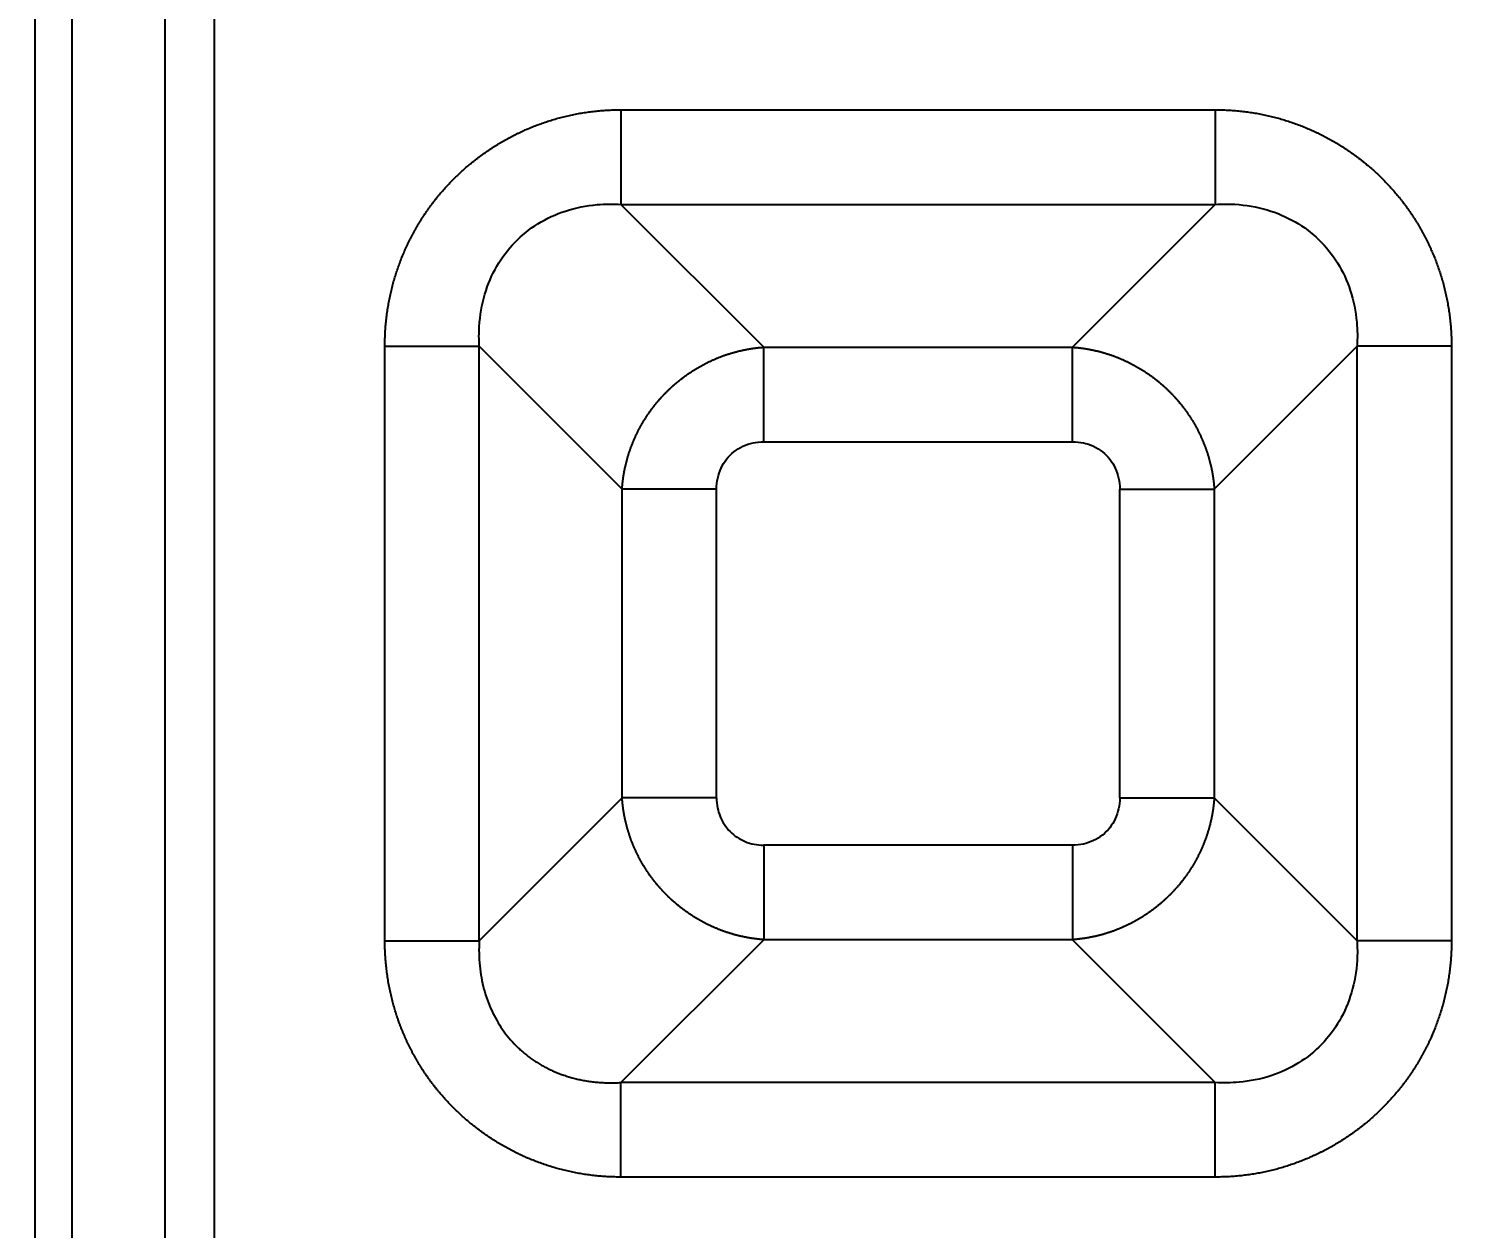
# Model space of a CAD drawing. Header units: millimetres. Extents: x -1286 to 291, y 5350 to 5880.
# Drawn here: x -1053.13 to -1023.98, y 5635.39 to 5659.5 of the extents above; entities that cross this region are included whole.
import ezdxf

# ---------------------------------------------------------------- set-up
doc = ezdxf.new("R2010")
doc.units = ezdxf.units.MM
doc.layers.add('dim', color=82, linetype='Continuous', lineweight=9)
doc.layers.add('粗实线层', color=7, linetype='Continuous', lineweight=35)
doc.dimstyles.new('ISO-25', dxfattribs={"dimscale": 1.5, "dimtxt": 2.5, "dimasz": 2.5, "dimexe": 1.25, "dimexo": 0.625, "dimtad": 1, "dimtxsty": 'Standard', "dimcen": 2.5, "dimadec": 0, "dimazin": 0, "dimtfac": 1, "dimtmove": 0, "dimatfit": 3, "dimfxl": 0, "dimarcsym": 0})

# ---------------------------------------------------------------- blocks, each defined once
blk = doc.blocks.new('*D39')
at = {"layer": 'Defpoints', "color": 0, "lineweight": 18, "transparency": 16777216}
for p in [(-981.514, 5754.075), (-1136.803, 5623.235)]:
    blk.add_point(p, dxfattribs=at)
at = {"layer": 'dim', "color": 0, "lineweight": -2, "transparency": 16777216}
for p, q in [((-931.597, 5796.133), (-979.219, 5756.008)), ((-1136.803, 5623.235), (-981.514, 5754.075)), ((-1139.097, 5621.302), (-1141.391, 5619.369))]:
    blk.add_line(p, q, dxfattribs=at)
at = {"layer": 'dim', "color": 0, "lineweight": 18, "transparency": 16777216}
for points in [[(-979.542, 5756.391), (-978.897, 5755.626), (-981.514, 5754.075)], [(-1139.419, 5621.684), (-1138.775, 5620.92), (-1136.803, 5623.235)]]:
    blk.add_solid(points, dxfattribs=at)
at = {"layer": 'dim', "color": 0, "lineweight": 18, "transparency": 16777216, "insert": (-942.427, 5790.849), "char_height": 3.75, "attachment_point": 5, "rotation": 40.1161}
blk.add_mtext('∅203,06', dxfattribs=at)

msp = doc.modelspace()

# ---------------------------------------------------------------- linework, layer by layer
at = {"layer": '粗实线层', "lineweight": 25}
for p, q in [((-1053.007, 5602.431), (-1053.007, 5683.833)), ((-1052.265, 5683.833), (-1052.265, 5603.594)), ((-1050.394, 5681.962), (-1050.394, 5605.517)), ((-1049.405, 5681.962), (-1049.405, 5606.033)), ((-1041.218, 5657.879), (-1029.261, 5657.879)), ((-1041.218, 5655.978), (-1029.261, 5655.978)), ((-1038.345, 5653.105), (-1041.218, 5655.978)), ((-1032.134, 5653.105), (-1029.261, 5655.978)), ((-1045.969, 5641.17), (-1045.969, 5653.127)), ((-1044.069, 5641.17), (-1044.069, 5653.127)), ((-1041.196, 5650.254), (-1044.069, 5653.127)), ((-1038.345, 5653.105), (-1032.134, 5653.105)), ((-1029.283, 5650.254), (-1026.41, 5653.127)), ((-1026.41, 5641.17), (-1026.41, 5653.127)), ((-1024.509, 5653.127), (-1024.509, 5641.17)), ((-1038.345, 5651.205), (-1032.134, 5651.205)), ((-1041.196, 5644.043), (-1041.196, 5650.254)), ((-1039.295, 5644.043), (-1039.295, 5650.254)), ((-1031.183, 5644.043), (-1031.183, 5650.254)), ((-1029.283, 5650.254), (-1029.283, 5644.043)), ((-1041.196, 5644.043), (-1044.069, 5641.17)), ((-1029.283, 5644.043), (-1026.41, 5641.17)), ((-1032.134, 5643.093), (-1038.345, 5643.093)), ((-1038.345, 5641.192), (-1041.218, 5638.319)), ((-1032.134, 5641.192), (-1038.345, 5641.192)), ((-1032.134, 5641.192), (-1029.261, 5638.319)), ((-1029.261, 5638.319), (-1041.218, 5638.319)), ((-1029.261, 5636.419), (-1041.218, 5636.419))]:
    msp.add_line(p, q, dxfattribs=at)
for radius in [87.342, 87.216, 86.564]:
    msp.add_circle((-1053.128, 5688.655), radius, dxfattribs=at)
for centre, radius, start, end in [((-1053.128, 5688.655), 86.224, 270.08059, 359.91941), ((-1053.128, 5688.655), 85.581, 270.90297, 359.09703), ((-1053.128, 5688.655), 83.696, 272.22396, 357.77604), ((-1053.128, 5688.655), 82.706, 272.58039, 357.41961), ((-1059.158, 5688.655), 101.531, 191.59189, 353.81047), ((-1059.158, 5688.655), 102.032, 191.56871, 353.81047), ((-1059.158, 5688.655), 100.442, 191.71935, 339.08959), ((-1059.158, 5688.655), 100.141, 191.71934, 339.08959), ((-1059.158, 5688.655), 100.022, 191.73334, 338.88345), ((-1059.158, 5688.655), 99.521, 191.82936, 338.86382), ((-1059.158, 5688.655), 102.401, 208.57791, 345.69153), ((-1059.158, 5688.655), 102.402, 208.57791, 345.69153)]:
    msp.add_arc(centre, radius, start, end, dxfattribs=at)
for points, degree, knots in [([(-1045.969, 5653.127), (-1045.969, 5654.097), (-1045.597, 5654.98), (-1045.418, 5655.404), (-1045.16, 5655.787), (-1044.904, 5656.165), (-1044.257, 5656.813), (-1043.878, 5657.069), (-1043.496, 5657.326), (-1043.071, 5657.506), (-1042.188, 5657.878), (-1041.218, 5657.879)], 2, [0, 0, 0, 0.25, 0.25, 0.375, 0.375, 0.5, 0.625, 0.625, 0.75, 0.75, 1, 1, 1]), ([(-1041.218, 5657.879), (-1041.218, 5657.775), (-1041.218, 5657.671), (-1041.218, 5657.466), (-1041.218, 5657.365), (-1041.218, 5657.167), (-1041.218, 5657.071), (-1041.218, 5656.885), (-1041.218, 5656.796), (-1041.218, 5656.627), (-1041.218, 5656.547), (-1041.218, 5656.399), (-1041.218, 5656.33), (-1041.218, 5656.206), (-1041.218, 5656.15), (-1041.218, 5656.053), (-1041.218, 5656.012), (-1041.218, 5655.978)], 3, [0, 0, 0, 0, 0.125, 0.125, 0.25, 0.25, 0.375, 0.375, 0.5, 0.5, 0.625, 0.625, 0.75, 0.75, 0.875, 0.875, 1, 1, 1, 1]), ([(-1029.261, 5657.879), (-1028.291, 5657.878), (-1027.408, 5657.506), (-1026.984, 5657.327), (-1026.601, 5657.069), (-1026.223, 5656.814), (-1025.575, 5656.167), (-1025.319, 5655.787), (-1025.061, 5655.405), (-1024.882, 5654.98), (-1024.51, 5654.098), (-1024.509, 5653.127)], 2, [0, 0, 0, 0.25, 0.25, 0.375, 0.375, 0.5, 0.625, 0.625, 0.75, 0.75, 1, 1, 1]), ([(-1044.069, 5653.127), (-1044.077, 5653.259), (-1044.077, 5653.614), (-1043.983, 5654.168), (-1043.738, 5654.745), (-1043.373, 5655.229), (-1042.901, 5655.608), (-1042.335, 5655.869), (-1041.76, 5655.983), (-1041.378, 5655.988), (-1041.218, 5655.978)], 3, [0, 0, 0, 0, 0.083359, 0.224715, 0.359834, 0.491835, 0.623644, 0.758208, 0.898733, 1, 1, 1, 1]), ([(-1029.261, 5655.978), (-1029.129, 5655.986), (-1028.774, 5655.987), (-1028.22, 5655.892), (-1027.643, 5655.647), (-1027.159, 5655.282), (-1026.78, 5654.811), (-1026.519, 5654.244), (-1026.405, 5653.67), (-1026.4, 5653.288), (-1026.41, 5653.127)], 3, [0, 0, 0, 0, 0.083359, 0.224715, 0.359834, 0.491835, 0.623644, 0.758208, 0.898733, 1, 1, 1, 1]), ([(-1041.196, 5650.254), (-1041.195, 5650.263), (-1041.194, 5650.281), (-1041.192, 5650.308), (-1041.189, 5650.335), (-1041.186, 5650.362), (-1041.184, 5650.389), (-1041.18, 5650.416), (-1041.177, 5650.443), (-1041.173, 5650.47), (-1041.169, 5650.497), (-1041.165, 5650.523), (-1041.161, 5650.55), (-1041.156, 5650.577), (-1041.151, 5650.603), (-1041.146, 5650.63), (-1041.141, 5650.657), (-1041.135, 5650.683), (-1041.129, 5650.71), (-1041.123, 5650.736), (-1041.117, 5650.763), (-1041.11, 5650.789), (-1041.103, 5650.815), (-1041.096, 5650.842), (-1041.089, 5650.868), (-1041.081, 5650.894), (-1041.074, 5650.92), (-1041.066, 5650.946), (-1041.057, 5650.972), (-1041.049, 5650.998), (-1041.04, 5651.023), (-1041.031, 5651.049), (-1041.022, 5651.075), (-1041.013, 5651.1), (-1041.003, 5651.126), (-1040.993, 5651.151), (-1040.983, 5651.177), (-1040.973, 5651.202), (-1040.962, 5651.227), (-1040.951, 5651.252), (-1040.94, 5651.277), (-1040.929, 5651.302), (-1040.918, 5651.327), (-1040.906, 5651.351), (-1040.894, 5651.376), (-1040.882, 5651.4), (-1040.87, 5651.425), (-1040.857, 5651.449), (-1040.844, 5651.473), (-1040.831, 5651.497), (-1040.818, 5651.521), (-1040.805, 5651.545), (-1040.791, 5651.569), (-1040.777, 5651.592), (-1040.763, 5651.616), (-1040.749, 5651.639), (-1040.734, 5651.663), (-1040.72, 5651.686), (-1040.705, 5651.709), (-1040.69, 5651.731), (-1040.675, 5651.754), (-1040.659, 5651.777), (-1040.643, 5651.799), (-1040.628, 5651.822), (-1040.611, 5651.844), (-1040.595, 5651.866), (-1040.579, 5651.888), (-1040.562, 5651.909), (-1040.545, 5651.931), (-1040.528, 5651.953), (-1040.511, 5651.974), (-1040.494, 5651.995), (-1040.476, 5652.016), (-1040.458, 5652.037), (-1040.44, 5652.058), (-1040.422, 5652.078), (-1040.404, 5652.099), (-1040.385, 5652.119), (-1040.366, 5652.139), (-1040.348, 5652.159), (-1040.329, 5652.178), (-1040.309, 5652.198), (-1040.29, 5652.217), (-1040.27, 5652.237), (-1040.251, 5652.256), (-1040.231, 5652.275), (-1040.211, 5652.293), (-1040.19, 5652.312), (-1040.17, 5652.33), (-1040.15, 5652.348), (-1040.129, 5652.366), (-1040.108, 5652.384), (-1040.087, 5652.402), (-1040.066, 5652.419), (-1040.044, 5652.436), (-1040.023, 5652.454), (-1040.001, 5652.47), (-1039.98, 5652.487), (-1039.958, 5652.504), (-1039.936, 5652.52), (-1039.914, 5652.536), (-1039.891, 5652.552), (-1039.869, 5652.568), (-1039.846, 5652.583), (-1039.823, 5652.598), (-1039.801, 5652.613), (-1039.778, 5652.628), (-1039.754, 5652.643), (-1039.731, 5652.657), (-1039.708, 5652.672), (-1039.684, 5652.686), (-1039.661, 5652.7), (-1039.637, 5652.713), (-1039.613, 5652.727), (-1039.589, 5652.74), (-1039.565, 5652.753), (-1039.541, 5652.766), (-1039.517, 5652.778), (-1039.492, 5652.791), (-1039.468, 5652.803), (-1039.443, 5652.815), (-1039.419, 5652.826), (-1039.394, 5652.838), (-1039.369, 5652.849), (-1039.344, 5652.86), (-1039.319, 5652.871), (-1039.294, 5652.882), (-1039.268, 5652.892), (-1039.243, 5652.902), (-1039.218, 5652.912), (-1039.192, 5652.922), (-1039.166, 5652.931), (-1039.141, 5652.94), (-1039.115, 5652.949), (-1039.089, 5652.958), (-1039.063, 5652.966), (-1039.037, 5652.975), (-1039.011, 5652.983), (-1038.985, 5652.99), (-1038.959, 5652.998), (-1038.933, 5653.005), (-1038.907, 5653.012), (-1038.88, 5653.019), (-1038.854, 5653.026), (-1038.827, 5653.032), (-1038.801, 5653.038), (-1038.774, 5653.044), (-1038.748, 5653.05), (-1038.721, 5653.055), (-1038.695, 5653.06), (-1038.668, 5653.065), (-1038.641, 5653.07), (-1038.614, 5653.074), (-1038.588, 5653.079), (-1038.561, 5653.083), (-1038.534, 5653.086), (-1038.507, 5653.09), (-1038.48, 5653.093), (-1038.453, 5653.096), (-1038.426, 5653.099), (-1038.399, 5653.101), (-1038.372, 5653.103), (-1038.354, 5653.105), (-1038.345, 5653.105)], 3, [0, 0, 0, 0, 0.00623, 0.012459, 0.018688, 0.024915, 0.031142, 0.037368, 0.043593, 0.049817, 0.056041, 0.062264, 0.068486, 0.074708, 0.080928, 0.087148, 0.093368, 0.099586, 0.105805, 0.112022, 0.118239, 0.124455, 0.13067, 0.136885, 0.143099, 0.149313, 0.155526, 0.161739, 0.167951, 0.174162, 0.180373, 0.186584, 0.192794, 0.199003, 0.205212, 0.21142, 0.217628, 0.223836, 0.230043, 0.23625, 0.242456, 0.248662, 0.254867, 0.261072, 0.267277, 0.273482, 0.279686, 0.285889, 0.292093, 0.298296, 0.304498, 0.310701, 0.316903, 0.323105, 0.329306, 0.335508, 0.341709, 0.34791, 0.354111, 0.360311, 0.366511, 0.372711, 0.378911, 0.385111, 0.391311, 0.39751, 0.40371, 0.409909, 0.416108, 0.422307, 0.428506, 0.434705, 0.440904, 0.447103, 0.453302, 0.459501, 0.4657, 0.471898, 0.478097, 0.484296, 0.490495, 0.496694, 0.502893, 0.509092, 0.515291, 0.52149, 0.52769, 0.533889, 0.540089, 0.546288, 0.552488, 0.558688, 0.564888, 0.571089, 0.577289, 0.58349, 0.589691, 0.595892, 0.602094, 0.608295, 0.614497, 0.620699, 0.626902, 0.633105, 0.639308, 0.645511, 0.651715, 0.657919, 0.664124, 0.670329, 0.676534, 0.682739, 0.688945, 0.695152, 0.701359, 0.707566, 0.713773, 0.719982, 0.72619, 0.732399, 0.738609, 0.744819, 0.75103, 0.757241, 0.763452, 0.769664, 0.775877, 0.782091, 0.788304, 0.794519, 0.800734, 0.80695, 0.813166, 0.819383, 0.8256, 0.831819, 0.838038, 0.844257, 0.850477, 0.856698, 0.86292, 0.869142, 0.875366, 0.88159, 0.887814, 0.89404, 0.900266, 0.906493, 0.912721, 0.918949, 0.925179, 0.931409, 0.93764, 0.943872, 0.950105, 0.956338, 0.962573, 0.968809, 0.975045, 0.981282, 0.987521, 0.99376, 1, 1, 1, 1]), ([(-1032.134, 5653.105), (-1032.125, 5653.105), (-1032.107, 5653.103), (-1032.08, 5653.101), (-1032.053, 5653.099), (-1032.026, 5653.096), (-1031.999, 5653.093), (-1031.972, 5653.09), (-1031.945, 5653.086), (-1031.918, 5653.083), (-1031.891, 5653.079), (-1031.865, 5653.075), (-1031.838, 5653.07), (-1031.811, 5653.065), (-1031.784, 5653.061), (-1031.758, 5653.055), (-1031.731, 5653.05), (-1031.705, 5653.044), (-1031.678, 5653.039), (-1031.652, 5653.032), (-1031.625, 5653.026), (-1031.599, 5653.019), (-1031.573, 5653.013), (-1031.546, 5653.006), (-1031.52, 5652.998), (-1031.494, 5652.991), (-1031.468, 5652.983), (-1031.442, 5652.975), (-1031.416, 5652.967), (-1031.39, 5652.958), (-1031.364, 5652.949), (-1031.339, 5652.941), (-1031.313, 5652.931), (-1031.287, 5652.922), (-1031.262, 5652.912), (-1031.237, 5652.902), (-1031.211, 5652.892), (-1031.186, 5652.882), (-1031.161, 5652.871), (-1031.136, 5652.861), (-1031.111, 5652.85), (-1031.086, 5652.838), (-1031.061, 5652.827), (-1031.037, 5652.815), (-1031.012, 5652.803), (-1030.987, 5652.791), (-1030.963, 5652.779), (-1030.939, 5652.766), (-1030.915, 5652.754), (-1030.891, 5652.741), (-1030.867, 5652.727), (-1030.843, 5652.714), (-1030.819, 5652.7), (-1030.795, 5652.687), (-1030.772, 5652.673), (-1030.749, 5652.658), (-1030.725, 5652.644), (-1030.702, 5652.629), (-1030.679, 5652.614), (-1030.656, 5652.599), (-1030.634, 5652.584), (-1030.611, 5652.568), (-1030.589, 5652.553), (-1030.566, 5652.537), (-1030.544, 5652.521), (-1030.522, 5652.505), (-1030.5, 5652.488), (-1030.478, 5652.471), (-1030.457, 5652.455), (-1030.435, 5652.438), (-1030.414, 5652.42), (-1030.393, 5652.403), (-1030.372, 5652.385), (-1030.351, 5652.367), (-1030.33, 5652.349), (-1030.31, 5652.331), (-1030.289, 5652.313), (-1030.269, 5652.294), (-1030.249, 5652.276), (-1030.229, 5652.257), (-1030.209, 5652.238), (-1030.19, 5652.219), (-1030.17, 5652.199), (-1030.151, 5652.18), (-1030.132, 5652.16), (-1030.113, 5652.14), (-1030.095, 5652.12), (-1030.076, 5652.1), (-1030.058, 5652.079), (-1030.04, 5652.059), (-1030.022, 5652.038), (-1030.004, 5652.017), (-1029.986, 5651.996), (-1029.969, 5651.975), (-1029.951, 5651.954), (-1029.934, 5651.932), (-1029.918, 5651.911), (-1029.901, 5651.889), (-1029.884, 5651.867), (-1029.868, 5651.845), (-1029.852, 5651.823), (-1029.836, 5651.801), (-1029.82, 5651.778), (-1029.805, 5651.755), (-1029.79, 5651.733), (-1029.774, 5651.71), (-1029.76, 5651.687), (-1029.745, 5651.664), (-1029.73, 5651.641), (-1029.716, 5651.617), (-1029.702, 5651.594), (-1029.688, 5651.57), (-1029.675, 5651.546), (-1029.661, 5651.523), (-1029.648, 5651.499), (-1029.635, 5651.475), (-1029.622, 5651.45), (-1029.61, 5651.426), (-1029.597, 5651.402), (-1029.585, 5651.377), (-1029.573, 5651.353), (-1029.562, 5651.328), (-1029.55, 5651.303), (-1029.539, 5651.278), (-1029.528, 5651.253), (-1029.517, 5651.228), (-1029.506, 5651.203), (-1029.496, 5651.178), (-1029.486, 5651.152), (-1029.476, 5651.127), (-1029.466, 5651.101), (-1029.457, 5651.076), (-1029.448, 5651.05), (-1029.439, 5651.024), (-1029.43, 5650.999), (-1029.422, 5650.973), (-1029.413, 5650.947), (-1029.405, 5650.921), (-1029.398, 5650.895), (-1029.39, 5650.868), (-1029.383, 5650.842), (-1029.376, 5650.816), (-1029.369, 5650.79), (-1029.362, 5650.763), (-1029.356, 5650.737), (-1029.35, 5650.71), (-1029.344, 5650.684), (-1029.338, 5650.657), (-1029.333, 5650.631), (-1029.328, 5650.604), (-1029.323, 5650.577), (-1029.318, 5650.551), (-1029.314, 5650.524), (-1029.309, 5650.497), (-1029.305, 5650.47), (-1029.302, 5650.443), (-1029.298, 5650.416), (-1029.295, 5650.389), (-1029.292, 5650.362), (-1029.289, 5650.335), (-1029.287, 5650.308), (-1029.285, 5650.281), (-1029.283, 5650.263), (-1029.283, 5650.254)], 3, [0, 0, 0, 0, 0.006231, 0.01246, 0.018689, 0.024917, 0.031145, 0.037371, 0.043597, 0.049822, 0.056046, 0.06227, 0.068492, 0.074714, 0.080936, 0.087156, 0.093376, 0.099595, 0.105814, 0.112032, 0.118249, 0.124465, 0.130681, 0.136897, 0.143111, 0.149325, 0.155539, 0.161752, 0.167964, 0.174176, 0.180388, 0.186598, 0.192809, 0.199018, 0.205228, 0.211437, 0.217645, 0.223853, 0.23006, 0.236267, 0.242474, 0.24868, 0.254886, 0.261091, 0.267296, 0.273501, 0.279705, 0.285909, 0.292113, 0.298316, 0.304519, 0.310722, 0.316924, 0.323126, 0.329328, 0.335529, 0.341731, 0.347932, 0.354133, 0.360333, 0.366534, 0.372734, 0.378934, 0.385134, 0.391334, 0.397534, 0.403733, 0.409933, 0.416132, 0.422331, 0.42853, 0.434729, 0.440928, 0.447127, 0.453326, 0.459525, 0.465724, 0.471923, 0.478121, 0.48432, 0.490519, 0.496718, 0.502917, 0.509116, 0.515315, 0.521514, 0.527714, 0.533913, 0.540113, 0.546312, 0.552512, 0.558712, 0.564912, 0.571112, 0.577313, 0.583513, 0.589714, 0.595915, 0.602117, 0.608318, 0.61452, 0.620722, 0.626925, 0.633127, 0.63933, 0.645534, 0.651737, 0.657941, 0.664145, 0.67035, 0.676555, 0.68276, 0.688966, 0.695172, 0.701379, 0.707586, 0.713793, 0.720001, 0.726209, 0.732418, 0.738628, 0.744837, 0.751048, 0.757258, 0.76347, 0.769682, 0.775894, 0.782107, 0.78832, 0.794535, 0.800749, 0.806965, 0.813181, 0.819397, 0.825614, 0.831832, 0.838051, 0.84427, 0.85049, 0.85671, 0.862931, 0.869153, 0.875376, 0.8816, 0.887824, 0.894049, 0.900274, 0.906501, 0.912728, 0.918956, 0.925185, 0.931415, 0.937646, 0.943877, 0.950109, 0.956342, 0.962576, 0.968811, 0.975047, 0.981284, 0.987522, 0.99376, 1, 1, 1, 1]), ([(-1032.134, 5651.205), (-1032.134, 5651.308), (-1032.134, 5651.412), (-1032.134, 5651.617), (-1032.134, 5651.719), (-1032.134, 5651.916), (-1032.134, 5652.013), (-1032.134, 5652.198), (-1032.134, 5652.287), (-1032.134, 5652.456), (-1032.134, 5652.536), (-1032.134, 5652.685), (-1032.134, 5652.753), (-1032.134, 5652.877), (-1032.134, 5652.933), (-1032.134, 5653.03), (-1032.134, 5653.071), (-1032.134, 5653.105)], 3, [0, 0, 0, 0, 0.125, 0.125, 0.25, 0.25, 0.375, 0.375, 0.5, 0.5, 0.625, 0.625, 0.75, 0.75, 0.875, 0.875, 1, 1, 1, 1]), ([(-1024.509, 5653.127), (-1024.613, 5653.127), (-1024.717, 5653.127), (-1024.922, 5653.127), (-1025.023, 5653.127), (-1025.221, 5653.127), (-1025.317, 5653.127), (-1025.503, 5653.127), (-1025.592, 5653.127), (-1025.761, 5653.127), (-1025.841, 5653.127), (-1025.989, 5653.127), (-1026.058, 5653.127), (-1026.182, 5653.127), (-1026.238, 5653.127), (-1026.335, 5653.127), (-1026.376, 5653.127), (-1026.41, 5653.127)], 3, [0, 0, 0, 0, 0.125, 0.125, 0.25, 0.25, 0.375, 0.375, 0.5, 0.5, 0.625, 0.625, 0.75, 0.75, 0.875, 0.875, 1, 1, 1, 1]), ([(-1039.295, 5650.254), (-1039.399, 5650.254), (-1039.503, 5650.254), (-1039.708, 5650.254), (-1039.809, 5650.254), (-1040.007, 5650.254), (-1040.103, 5650.254), (-1040.289, 5650.254), (-1040.378, 5650.254), (-1040.547, 5650.254), (-1040.627, 5650.254), (-1040.775, 5650.254), (-1040.844, 5650.254), (-1040.968, 5650.254), (-1041.024, 5650.254), (-1041.121, 5650.254), (-1041.162, 5650.254), (-1041.196, 5650.254)], 3, [0, 0, 0, 0, 0.125, 0.125, 0.25, 0.25, 0.375, 0.375, 0.5, 0.5, 0.625, 0.625, 0.75, 0.75, 0.875, 0.875, 1, 1, 1, 1]), ([(-1038.345, 5641.192), (-1038.354, 5641.193), (-1038.372, 5641.194), (-1038.399, 5641.196), (-1038.426, 5641.199), (-1038.453, 5641.201), (-1038.48, 5641.204), (-1038.507, 5641.208), (-1038.534, 5641.211), (-1038.56, 5641.215), (-1038.587, 5641.219), (-1038.614, 5641.223), (-1038.641, 5641.227), (-1038.667, 5641.232), (-1038.694, 5641.237), (-1038.721, 5641.242), (-1038.747, 5641.247), (-1038.774, 5641.253), (-1038.8, 5641.259), (-1038.827, 5641.265), (-1038.853, 5641.271), (-1038.88, 5641.278), (-1038.906, 5641.285), (-1038.932, 5641.292), (-1038.958, 5641.299), (-1038.984, 5641.307), (-1039.01, 5641.314), (-1039.036, 5641.322), (-1039.062, 5641.331), (-1039.088, 5641.339), (-1039.114, 5641.348), (-1039.14, 5641.357), (-1039.165, 5641.366), (-1039.191, 5641.375), (-1039.216, 5641.385), (-1039.242, 5641.395), (-1039.267, 5641.405), (-1039.292, 5641.415), (-1039.318, 5641.426), (-1039.343, 5641.437), (-1039.368, 5641.448), (-1039.393, 5641.459), (-1039.417, 5641.47), (-1039.442, 5641.482), (-1039.467, 5641.494), (-1039.491, 5641.506), (-1039.515, 5641.518), (-1039.54, 5641.531), (-1039.564, 5641.544), (-1039.588, 5641.557), (-1039.612, 5641.57), (-1039.636, 5641.583), (-1039.659, 5641.597), (-1039.683, 5641.611), (-1039.706, 5641.625), (-1039.73, 5641.639), (-1039.753, 5641.653), (-1039.776, 5641.668), (-1039.799, 5641.683), (-1039.822, 5641.698), (-1039.845, 5641.713), (-1039.867, 5641.729), (-1039.89, 5641.745), (-1039.912, 5641.76), (-1039.934, 5641.777), (-1039.956, 5641.793), (-1039.978, 5641.809), (-1040, 5641.826), (-1040.022, 5641.843), (-1040.043, 5641.86), (-1040.064, 5641.877), (-1040.086, 5641.894), (-1040.107, 5641.912), (-1040.127, 5641.93), (-1040.148, 5641.948), (-1040.169, 5641.966), (-1040.189, 5641.984), (-1040.209, 5642.003), (-1040.229, 5642.022), (-1040.249, 5642.04), (-1040.269, 5642.059), (-1040.289, 5642.079), (-1040.308, 5642.098), (-1040.327, 5642.118), (-1040.346, 5642.137), (-1040.365, 5642.157), (-1040.384, 5642.177), (-1040.402, 5642.198), (-1040.421, 5642.218), (-1040.439, 5642.238), (-1040.457, 5642.259), (-1040.475, 5642.28), (-1040.492, 5642.301), (-1040.51, 5642.322), (-1040.527, 5642.343), (-1040.544, 5642.365), (-1040.561, 5642.387), (-1040.578, 5642.408), (-1040.594, 5642.43), (-1040.61, 5642.452), (-1040.627, 5642.474), (-1040.642, 5642.497), (-1040.658, 5642.519), (-1040.674, 5642.542), (-1040.689, 5642.565), (-1040.704, 5642.587), (-1040.719, 5642.61), (-1040.734, 5642.634), (-1040.748, 5642.657), (-1040.762, 5642.68), (-1040.776, 5642.704), (-1040.79, 5642.727), (-1040.804, 5642.751), (-1040.817, 5642.775), (-1040.831, 5642.799), (-1040.844, 5642.823), (-1040.856, 5642.847), (-1040.869, 5642.871), (-1040.881, 5642.896), (-1040.893, 5642.92), (-1040.905, 5642.945), (-1040.917, 5642.969), (-1040.928, 5642.994), (-1040.94, 5643.019), (-1040.951, 5643.044), (-1040.962, 5643.069), (-1040.972, 5643.094), (-1040.982, 5643.12), (-1040.993, 5643.145), (-1041.002, 5643.17), (-1041.012, 5643.196), (-1041.022, 5643.221), (-1041.031, 5643.247), (-1041.04, 5643.273), (-1041.048, 5643.299), (-1041.057, 5643.325), (-1041.065, 5643.351), (-1041.073, 5643.377), (-1041.081, 5643.403), (-1041.089, 5643.429), (-1041.096, 5643.455), (-1041.103, 5643.481), (-1041.11, 5643.508), (-1041.116, 5643.534), (-1041.123, 5643.56), (-1041.129, 5643.587), (-1041.135, 5643.614), (-1041.14, 5643.64), (-1041.146, 5643.667), (-1041.151, 5643.693), (-1041.156, 5643.72), (-1041.161, 5643.747), (-1041.165, 5643.774), (-1041.169, 5643.8), (-1041.173, 5643.827), (-1041.177, 5643.854), (-1041.18, 5643.881), (-1041.183, 5643.908), (-1041.186, 5643.935), (-1041.189, 5643.962), (-1041.192, 5643.989), (-1041.194, 5644.016), (-1041.195, 5644.034), (-1041.196, 5644.043)], 3, [0, 0, 0, 0, 0.00623, 0.012459, 0.018688, 0.024915, 0.031142, 0.037368, 0.043593, 0.049817, 0.056041, 0.062264, 0.068486, 0.074708, 0.080928, 0.087148, 0.093368, 0.099586, 0.105805, 0.112022, 0.118239, 0.124455, 0.13067, 0.136885, 0.143099, 0.149313, 0.155526, 0.161739, 0.167951, 0.174162, 0.180373, 0.186584, 0.192794, 0.199003, 0.205212, 0.21142, 0.217628, 0.223836, 0.230043, 0.23625, 0.242456, 0.248662, 0.254867, 0.261072, 0.267277, 0.273482, 0.279686, 0.285889, 0.292093, 0.298296, 0.304498, 0.310701, 0.316903, 0.323105, 0.329306, 0.335508, 0.341709, 0.34791, 0.354111, 0.360311, 0.366511, 0.372711, 0.378911, 0.385111, 0.391311, 0.39751, 0.40371, 0.409909, 0.416108, 0.422307, 0.428506, 0.434705, 0.440904, 0.447103, 0.453302, 0.459501, 0.4657, 0.471898, 0.478097, 0.484296, 0.490495, 0.496694, 0.502893, 0.509092, 0.515291, 0.52149, 0.527689, 0.533889, 0.540088, 0.546288, 0.552488, 0.558688, 0.564888, 0.571089, 0.577289, 0.58349, 0.589691, 0.595892, 0.602094, 0.608295, 0.614497, 0.620699, 0.626902, 0.633105, 0.639308, 0.645511, 0.651715, 0.657919, 0.664124, 0.670329, 0.676534, 0.682739, 0.688945, 0.695152, 0.701359, 0.707566, 0.713773, 0.719982, 0.72619, 0.732399, 0.738609, 0.744819, 0.75103, 0.757241, 0.763452, 0.769664, 0.775877, 0.782091, 0.788304, 0.794519, 0.800734, 0.80695, 0.813166, 0.819383, 0.8256, 0.831819, 0.838038, 0.844257, 0.850477, 0.856698, 0.86292, 0.869142, 0.875366, 0.88159, 0.887814, 0.89404, 0.900266, 0.906493, 0.912721, 0.918949, 0.925179, 0.931409, 0.93764, 0.943872, 0.950105, 0.956338, 0.962573, 0.968809, 0.975045, 0.981282, 0.987521, 0.99376, 1, 1, 1, 1]), ([(-1029.283, 5644.043), (-1029.283, 5644.034), (-1029.285, 5644.016), (-1029.287, 5643.989), (-1029.289, 5643.962), (-1029.292, 5643.935), (-1029.295, 5643.908), (-1029.298, 5643.881), (-1029.302, 5643.854), (-1029.305, 5643.828), (-1029.309, 5643.801), (-1029.313, 5643.774), (-1029.318, 5643.747), (-1029.323, 5643.721), (-1029.327, 5643.694), (-1029.333, 5643.667), (-1029.338, 5643.641), (-1029.344, 5643.614), (-1029.349, 5643.588), (-1029.356, 5643.561), (-1029.362, 5643.535), (-1029.368, 5643.508), (-1029.375, 5643.482), (-1029.382, 5643.456), (-1029.39, 5643.43), (-1029.397, 5643.404), (-1029.405, 5643.378), (-1029.413, 5643.352), (-1029.421, 5643.326), (-1029.43, 5643.3), (-1029.438, 5643.274), (-1029.447, 5643.248), (-1029.457, 5643.223), (-1029.466, 5643.197), (-1029.476, 5643.172), (-1029.485, 5643.146), (-1029.496, 5643.121), (-1029.506, 5643.096), (-1029.516, 5643.07), (-1029.527, 5643.045), (-1029.538, 5643.02), (-1029.549, 5642.996), (-1029.561, 5642.971), (-1029.573, 5642.946), (-1029.584, 5642.921), (-1029.597, 5642.897), (-1029.609, 5642.873), (-1029.621, 5642.848), (-1029.634, 5642.824), (-1029.647, 5642.8), (-1029.66, 5642.776), (-1029.674, 5642.752), (-1029.687, 5642.729), (-1029.701, 5642.705), (-1029.715, 5642.682), (-1029.73, 5642.658), (-1029.744, 5642.635), (-1029.759, 5642.612), (-1029.774, 5642.589), (-1029.789, 5642.566), (-1029.804, 5642.543), (-1029.819, 5642.521), (-1029.835, 5642.498), (-1029.851, 5642.476), (-1029.867, 5642.454), (-1029.883, 5642.432), (-1029.9, 5642.41), (-1029.916, 5642.388), (-1029.933, 5642.366), (-1029.95, 5642.345), (-1029.968, 5642.324), (-1029.985, 5642.302), (-1030.003, 5642.281), (-1030.02, 5642.261), (-1030.038, 5642.24), (-1030.057, 5642.219), (-1030.075, 5642.199), (-1030.093, 5642.179), (-1030.112, 5642.159), (-1030.131, 5642.139), (-1030.15, 5642.119), (-1030.169, 5642.099), (-1030.189, 5642.08), (-1030.208, 5642.061), (-1030.228, 5642.042), (-1030.248, 5642.023), (-1030.268, 5642.004), (-1030.288, 5641.986), (-1030.308, 5641.967), (-1030.329, 5641.949), (-1030.35, 5641.931), (-1030.37, 5641.913), (-1030.392, 5641.896), (-1030.413, 5641.878), (-1030.434, 5641.861), (-1030.455, 5641.844), (-1030.477, 5641.827), (-1030.499, 5641.81), (-1030.521, 5641.794), (-1030.543, 5641.778), (-1030.565, 5641.762), (-1030.587, 5641.746), (-1030.61, 5641.73), (-1030.632, 5641.714), (-1030.655, 5641.699), (-1030.678, 5641.684), (-1030.701, 5641.669), (-1030.724, 5641.654), (-1030.747, 5641.64), (-1030.771, 5641.626), (-1030.794, 5641.612), (-1030.818, 5641.598), (-1030.841, 5641.584), (-1030.865, 5641.571), (-1030.889, 5641.557), (-1030.913, 5641.544), (-1030.937, 5641.532), (-1030.962, 5641.519), (-1030.986, 5641.507), (-1031.011, 5641.495), (-1031.035, 5641.483), (-1031.06, 5641.471), (-1031.085, 5641.46), (-1031.11, 5641.448), (-1031.135, 5641.437), (-1031.16, 5641.426), (-1031.185, 5641.416), (-1031.21, 5641.406), (-1031.235, 5641.395), (-1031.261, 5641.386), (-1031.286, 5641.376), (-1031.312, 5641.366), (-1031.338, 5641.357), (-1031.363, 5641.348), (-1031.389, 5641.34), (-1031.415, 5641.331), (-1031.441, 5641.323), (-1031.467, 5641.315), (-1031.493, 5641.307), (-1031.519, 5641.299), (-1031.546, 5641.292), (-1031.572, 5641.285), (-1031.598, 5641.278), (-1031.625, 5641.272), (-1031.651, 5641.265), (-1031.678, 5641.259), (-1031.704, 5641.253), (-1031.731, 5641.248), (-1031.757, 5641.242), (-1031.784, 5641.237), (-1031.811, 5641.232), (-1031.837, 5641.227), (-1031.864, 5641.223), (-1031.891, 5641.219), (-1031.918, 5641.215), (-1031.945, 5641.211), (-1031.972, 5641.208), (-1031.999, 5641.204), (-1032.026, 5641.202), (-1032.053, 5641.199), (-1032.08, 5641.196), (-1032.107, 5641.194), (-1032.125, 5641.193), (-1032.134, 5641.192)], 3, [0, 0, 0, 0, 0.006229, 0.012458, 0.018686, 0.024913, 0.031139, 0.037364, 0.043589, 0.049813, 0.056036, 0.062258, 0.06848, 0.074701, 0.080921, 0.087141, 0.09336, 0.099578, 0.105795, 0.112012, 0.118229, 0.124444, 0.130659, 0.136874, 0.143088, 0.149301, 0.155514, 0.161726, 0.167937, 0.174148, 0.180359, 0.186569, 0.192778, 0.198988, 0.205196, 0.211404, 0.217612, 0.223819, 0.230026, 0.236232, 0.242438, 0.248644, 0.254849, 0.261054, 0.267258, 0.273462, 0.279666, 0.285869, 0.292072, 0.298275, 0.304478, 0.31068, 0.316882, 0.323083, 0.329285, 0.335486, 0.341687, 0.347888, 0.354088, 0.360289, 0.366489, 0.372689, 0.378888, 0.385088, 0.391288, 0.397487, 0.403686, 0.409886, 0.416085, 0.422284, 0.428483, 0.434681, 0.44088, 0.447079, 0.453278, 0.459477, 0.465675, 0.471874, 0.478073, 0.484272, 0.49047, 0.496669, 0.502868, 0.509067, 0.515267, 0.521466, 0.527665, 0.533865, 0.540064, 0.546264, 0.552464, 0.558664, 0.564864, 0.571065, 0.577265, 0.583466, 0.589667, 0.595869, 0.60207, 0.608272, 0.614474, 0.620676, 0.626879, 0.633082, 0.639285, 0.645489, 0.651693, 0.657897, 0.664102, 0.670307, 0.676512, 0.682718, 0.688924, 0.695131, 0.701338, 0.707546, 0.713754, 0.719962, 0.726171, 0.73238, 0.73859, 0.7448, 0.751011, 0.757223, 0.763435, 0.769647, 0.77586, 0.782074, 0.788288, 0.794503, 0.800718, 0.806934, 0.813151, 0.819368, 0.825586, 0.831805, 0.838024, 0.844244, 0.850465, 0.856686, 0.862909, 0.869131, 0.875355, 0.881579, 0.887804, 0.89403, 0.900257, 0.906484, 0.912713, 0.918942, 0.925172, 0.931403, 0.937634, 0.943867, 0.9501, 0.956334, 0.96257, 0.968806, 0.975043, 0.981281, 0.987519, 0.993759, 1, 1, 1, 1]), ([(-1031.183, 5644.043), (-1031.08, 5644.043), (-1030.976, 5644.043), (-1030.771, 5644.043), (-1030.669, 5644.043), (-1030.472, 5644.043), (-1030.375, 5644.043), (-1030.19, 5644.043), (-1030.101, 5644.043), (-1029.932, 5644.043), (-1029.852, 5644.043), (-1029.703, 5644.043), (-1029.635, 5644.043), (-1029.511, 5644.043), (-1029.455, 5644.043), (-1029.358, 5644.043), (-1029.317, 5644.043), (-1029.283, 5644.043)], 3, [0, 0, 0, 0, 0.125, 0.125, 0.25, 0.25, 0.375, 0.375, 0.5, 0.5, 0.625, 0.625, 0.75, 0.75, 0.875, 0.875, 1, 1, 1, 1]), ([(-1038.345, 5643.093), (-1038.345, 5642.989), (-1038.345, 5642.885), (-1038.345, 5642.68), (-1038.345, 5642.579), (-1038.345, 5642.381), (-1038.345, 5642.285), (-1038.345, 5642.099), (-1038.345, 5642.01), (-1038.345, 5641.841), (-1038.345, 5641.761), (-1038.345, 5641.613), (-1038.345, 5641.544), (-1038.345, 5641.42), (-1038.345, 5641.364), (-1038.345, 5641.267), (-1038.345, 5641.226), (-1038.345, 5641.192)], 3, [0, 0, 0, 0, 0.125, 0.125, 0.25, 0.25, 0.375, 0.375, 0.5, 0.5, 0.625, 0.625, 0.75, 0.75, 0.875, 0.875, 1, 1, 1, 1]), ([(-1041.218, 5636.419), (-1042.181, 5636.419), (-1043.062, 5636.787), (-1043.485, 5636.964), (-1043.868, 5637.22), (-1044.247, 5637.474), (-1044.897, 5638.118), (-1045.154, 5638.496), (-1045.413, 5638.878), (-1045.593, 5639.304), (-1045.777, 5639.737), (-1045.872, 5640.201), (-1045.969, 5640.677), (-1045.969, 5641.17)], 2, [0, 0, 0, 0.25, 0.25, 0.375, 0.375, 0.5, 0.625, 0.625, 0.75, 0.75, 0.875, 0.875, 1, 1, 1]), ([(-1045.969, 5641.17), (-1045.865, 5641.17), (-1045.762, 5641.17), (-1045.557, 5641.17), (-1045.455, 5641.17), (-1045.258, 5641.17), (-1045.161, 5641.17), (-1044.976, 5641.17), (-1044.887, 5641.17), (-1044.718, 5641.17), (-1044.638, 5641.17), (-1044.489, 5641.17), (-1044.421, 5641.17), (-1044.297, 5641.17), (-1044.241, 5641.17), (-1044.144, 5641.17), (-1044.103, 5641.17), (-1044.069, 5641.17)], 3, [0, 0, 0, 0, 0.125, 0.125, 0.25, 0.25, 0.375, 0.375, 0.5, 0.5, 0.625, 0.625, 0.75, 0.75, 0.875, 0.875, 1, 1, 1, 1]), ([(-1044.069, 5641.17), (-1044.069, 5641.17), (-1044.079, 5641.003), (-1044.074, 5640.674), (-1043.989, 5640.2), (-1043.834, 5639.766), (-1043.615, 5639.382), (-1043.419, 5639.147), (-1043.296, 5639.026), (-1043.263, 5638.995), (-1043.228, 5638.964), (-1043.194, 5638.934), (-1043.158, 5638.904), (-1043.122, 5638.875), (-1043.085, 5638.846), (-1043.048, 5638.818), (-1043.01, 5638.791), (-1042.971, 5638.765), (-1042.932, 5638.739), (-1042.892, 5638.713), (-1042.851, 5638.689), (-1042.81, 5638.665), (-1042.768, 5638.642), (-1042.726, 5638.619), (-1042.683, 5638.597), (-1042.639, 5638.576), (-1042.595, 5638.556), (-1042.55, 5638.536), (-1042.505, 5638.518), (-1042.459, 5638.5), (-1042.413, 5638.482), (-1042.366, 5638.466), (-1042.318, 5638.45), (-1042.27, 5638.435), (-1042.222, 5638.421), (-1042.173, 5638.408), (-1042.123, 5638.395), (-1042.073, 5638.384), (-1042.023, 5638.373), (-1041.972, 5638.363), (-1041.921, 5638.354), (-1041.869, 5638.346), (-1041.817, 5638.339), (-1041.764, 5638.332), (-1041.711, 5638.327), (-1041.658, 5638.322), (-1041.604, 5638.319), (-1041.55, 5638.316), (-1041.495, 5638.314), (-1041.44, 5638.313), (-1041.385, 5638.313), (-1041.33, 5638.314), (-1041.274, 5638.316), (-1041.237, 5638.318), (-1041.218, 5638.319)], 3, [0, 0, 0, 0, 0.000018, 0.110141, 0.214259, 0.313228, 0.408042, 0.499834, 0.50971, 0.519609, 0.529533, 0.539482, 0.549459, 0.559466, 0.569503, 0.579572, 0.589676, 0.599815, 0.609991, 0.620206, 0.630461, 0.640757, 0.651096, 0.66148, 0.671909, 0.682386, 0.692911, 0.703487, 0.714113, 0.724793, 0.735526, 0.746314, 0.75716, 0.768062, 0.779024, 0.790046, 0.80113, 0.812276, 0.823485, 0.83476, 0.846101, 0.857508, 0.868984, 0.880529, 0.892144, 0.90383, 0.915589, 0.92742, 0.939326, 0.951307, 0.963364, 0.975498, 0.98771, 1, 1, 1, 1]), ([(-1024.509, 5641.17), (-1024.51, 5640.2), (-1024.882, 5639.318), (-1025.061, 5638.893), (-1025.319, 5638.511), (-1025.574, 5638.132), (-1026.221, 5637.485), (-1026.601, 5637.229), (-1026.983, 5636.971), (-1027.408, 5636.792), (-1028.29, 5636.419), (-1029.261, 5636.419)], 2, [0, 0, 0, 0.25, 0.25, 0.375, 0.375, 0.5, 0.625, 0.625, 0.75, 0.75, 1, 1, 1]), ([(-1026.41, 5641.17), (-1026.402, 5641.038), (-1026.401, 5640.683), (-1026.496, 5640.129), (-1026.741, 5639.552), (-1027.106, 5639.068), (-1027.577, 5638.69), (-1028.144, 5638.429), (-1028.718, 5638.314), (-1029.1, 5638.31), (-1029.261, 5638.319)], 3, [0, 0, 0, 0, 0.083359, 0.224715, 0.359834, 0.491835, 0.623644, 0.758208, 0.898733, 1, 1, 1, 1]), ([(-1029.261, 5636.419), (-1029.261, 5636.523), (-1029.261, 5636.626), (-1029.261, 5636.831), (-1029.261, 5636.933), (-1029.261, 5637.13), (-1029.261, 5637.227), (-1029.261, 5637.412), (-1029.261, 5637.501), (-1029.261, 5637.67), (-1029.261, 5637.75), (-1029.261, 5637.899), (-1029.261, 5637.967), (-1029.261, 5638.091), (-1029.261, 5638.147), (-1029.261, 5638.244), (-1029.261, 5638.285), (-1029.261, 5638.319)], 3, [0, 0, 0, 0, 0.125, 0.125, 0.25, 0.25, 0.375, 0.375, 0.5, 0.5, 0.625, 0.625, 0.75, 0.75, 0.875, 0.875, 1, 1, 1, 1])]:
    msp.add_open_spline(points, degree=degree, knots=knots, dxfattribs=at)
for points, weights in [([(-1029.261, 5657.879), (-1029.261, 5656.99), (-1029.261, 5656.267), (-1029.261, 5655.978)], [1.10247262476, 0.965845221084, 0.965842458468, 1.10246433691]), ([(-1045.969, 5653.127), (-1045.081, 5653.127), (-1044.358, 5653.127), (-1044.069, 5653.127)], [1.10247262476, 0.965845221084, 0.965842458469, 1.10246433691]), ([(-1038.345, 5651.205), (-1038.345, 5652.093), (-1038.345, 5652.816), (-1038.345, 5653.105)], [1.10246419878, 0.965844578078, 0.965845267075, 1.10246626578]), ([(-1031.183, 5650.254), (-1030.295, 5650.254), (-1029.572, 5650.254), (-1029.283, 5650.254)], [1.10246419878, 0.965844578078, 0.965845267075, 1.10246626578]), ([(-1039.295, 5644.043), (-1040.183, 5644.043), (-1040.907, 5644.043), (-1041.196, 5644.043)], [1.10246419878, 0.965844578078, 0.965845267075, 1.10246626578]), ([(-1032.134, 5643.093), (-1032.134, 5642.204), (-1032.134, 5641.481), (-1032.134, 5641.192)], [1.10246419878, 0.965844578078, 0.965845267075, 1.10246626578]), ([(-1024.509, 5641.17), (-1025.398, 5641.17), (-1026.121, 5641.17), (-1026.41, 5641.17)], [1.10247262476, 0.965845221084, 0.965842458468, 1.10246433691]), ([(-1041.218, 5636.419), (-1041.218, 5637.307), (-1041.218, 5638.03), (-1041.218, 5638.319)], [1.10247043858, 0.96584449234, 0.965843187152, 1.10246652302])]:
    msp.add_rational_spline(points, weights, degree=3, dxfattribs=at)
for points in [[(-1039.295, 5650.254), (-1039.295, 5650.329), (-1039.28, 5650.474), (-1039.21, 5650.679), (-1039.099, 5650.859), (-1038.95, 5651.008), (-1038.769, 5651.12), (-1038.564, 5651.189), (-1038.42, 5651.205), (-1038.345, 5651.205)], [(-1032.134, 5651.205), (-1032.059, 5651.205), (-1031.914, 5651.189), (-1031.709, 5651.12), (-1031.529, 5651.008), (-1031.38, 5650.859), (-1031.268, 5650.679), (-1031.199, 5650.474), (-1031.183, 5650.329), (-1031.183, 5650.254)], [(-1039.295, 5644.043), (-1039.295, 5643.905), (-1039.244, 5643.656), (-1039.04, 5643.347), (-1038.731, 5643.144), (-1038.482, 5643.093), (-1038.345, 5643.093)], [(-1031.183, 5644.043), (-1031.183, 5643.968), (-1031.199, 5643.823), (-1031.268, 5643.619), (-1031.38, 5643.438), (-1031.529, 5643.289), (-1031.709, 5643.178), (-1031.914, 5643.108), (-1032.059, 5643.093), (-1032.134, 5643.093)]]:
    msp.add_open_spline(points, degree=3, dxfattribs=at)

# ---------------------------------------------------------------- dimensions: what is measured, and where the dimension line sits
at = {"layer": 'dim', "lineweight": 18}
dim = msp.add_diameter_dim_2p(p1=(-1136.803, 5623.235), p2=(-981.514, 5754.075), dimstyle='ISO-25', override={"dimasz": 2, "dimexe": 0.49975, "dimexo": 0.49975, "dimgap": 0.49975}, dxfattribs=at)
dim.commit()
dim.dimension.update_dxf_attribs({"geometry": '*D39', "text_midpoint": (-940.534, 5788.603), "dimtype": 163})

doc.saveas('drawing.dxf')
